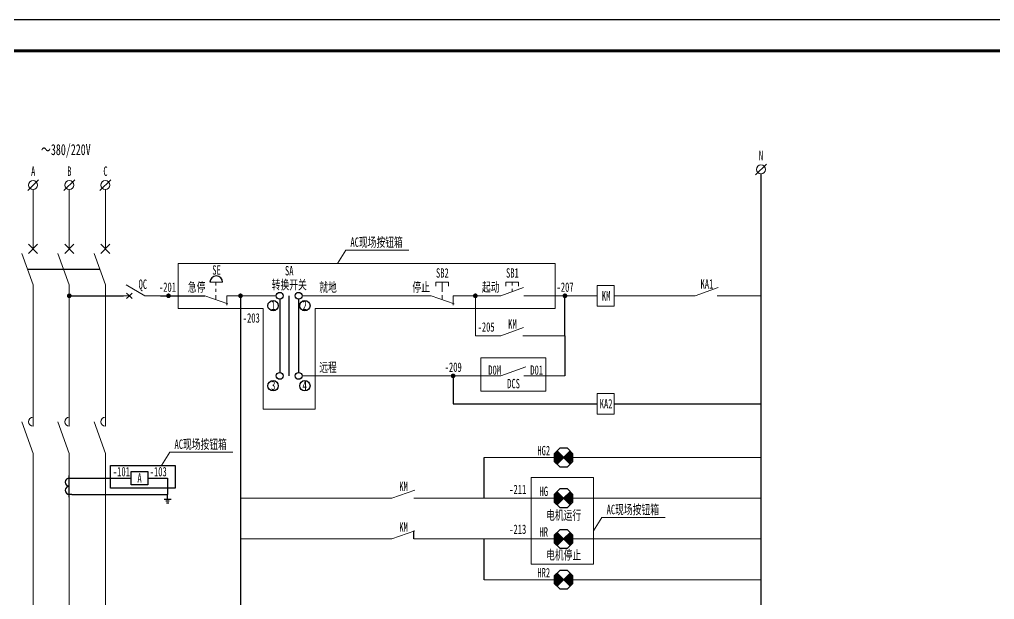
# Model space of a CAD drawing. Header units: millimetres. Extents: x -24326 to 675674, y 148048 to 606396.
# Drawn here: x 101953 to 133110, y 190529 to 209048 of the extents above; entities that cross this region are included whole.
import ezdxf
from ezdxf.enums import TextEntityAlignment as Align

# ---------------------------------------------------------------- set-up
doc = ezdxf.new("R2010")
doc.units = ezdxf.units.MM
doc.linetypes.add('常规', pattern=[20, 10, 0, 10])
doc.linetypes.add('接地线', pattern=[1460, 500, 500, -200, 60, -200])
doc.layers.add('1轮廓实线层', color=3, linetype='Continuous', lineweight=5)
doc.layers.add('_0', color=7, linetype='Continuous', lineweight=25)
for name, color, linetype in [('BORDER', 7, 'Continuous'), ('D1', 4, 'Continuous'), ('MX', 3, 'Continuous'), ('TEXT', 4, 'Continuous'), ('动力平面导线层', 3, '常规'), ('图框', 7, 'Continuous'), ('标注-照明', 7, 'Continuous'), ('照明平面导线层', 3, 'Continuous'), ('照明平面设备层', 1, 'Continuous'), ('电气-接地设计-接地线', 3, '接地线'), ('表格图框层', 7, 'Continuous')]:
    doc.layers.add(name, color=color, linetype=linetype)
doc.styles.add('标准', font='NSimSun.ttf', dxfattribs={"width": 0.667})

# ---------------------------------------------------------------- blocks, each defined once
blk = doc.blocks.new('*U57')
at = {"layer": '1轮廓实线层'}
for p, q in [((0, 15), (0, 10)), ((0, 5), (-3.5, 11.06)), ((0, 10), (-0.88, 10.88)), ((0, 10), (-0.88, 9.12)), ((0, 10), (0.88, 10.88)), ((0, 10), (0.88, 9.12)), ((0, 5), (0, 0))]:
    blk.add_line(p, q, dxfattribs=at)

msp = doc.modelspace()

# ---------------------------------------------------------------- hatches: boundary and pattern name
at = {"linetype": 'ByBlock', "lineweight": 25}
h = msp.add_hatch(dxfattribs=at)
h.set_pattern_fill('ANSI31', color=3, scale=184.8, style=0)
h.set_pattern_definition([(45, (-445063.01, 197256.602), (-16.3341666, 16.3341666), [])])
h.paths.add_polyline_path([(119339.35089, 195061.6402), (119130.44721, 195270.89104, 0.1991281417), (119043.67089, 195061.6402, 0.1986966109), (119130.10005, 194852.73652)])
h.paths.add_polyline_path([(119548.60173, 195270.54388), (119339.35089, 195061.6402), (119548.25458, 194852.38936, 0.1991281417), (119635.03089, 195061.6402, 0.1986966109)])
h = msp.add_hatch(dxfattribs=at)
h.set_pattern_fill('ANSI31', color=3, scale=184.8, style=0)
h.set_pattern_definition([(45, (-445063.01, 195956.602), (-16.3341666, 16.3341666), [])])
h.paths.add_polyline_path([(119339.35089, 193761.6402), (119130.44721, 193970.89104, 0.1991281417), (119043.67089, 193761.6402, 0.1986966109), (119130.10005, 193552.73652)])
h.paths.add_polyline_path([(119548.60173, 193970.54388), (119339.35089, 193761.6402), (119548.25458, 193552.38936, 0.1991281417), (119635.03089, 193761.6402, 0.1986966109)])
h = msp.add_hatch(dxfattribs=at)
h.set_pattern_fill('ANSI31', color=1, scale=184.8, style=0)
h.set_pattern_definition([(45, (-445063.01, 194656.602), (-16.3341666, 16.3341666), [])])
h.paths.add_polyline_path([(119339.35089, 192461.6402), (119130.44721, 192670.89104, 0.1991281417), (119043.67089, 192461.6402, 0.1986966109), (119130.10005, 192252.73652)])
h.paths.add_polyline_path([(119548.60173, 192670.54388), (119339.35089, 192461.6402), (119548.25458, 192252.38936, 0.1991281417), (119635.03089, 192461.6402, 0.1986966109)])
h = msp.add_hatch(dxfattribs=at)
h.set_pattern_fill('ANSI31', color=1, scale=184.8, style=0)
h.set_pattern_definition([(45, (-445063.01, 193356.602), (-16.3341666, 16.3341666), [])])
h.paths.add_polyline_path([(119339.35089, 191161.6402), (119130.44721, 191370.89104, 0.1991281417), (119043.67089, 191161.6402, 0.1986966109), (119130.10005, 190952.73652)])
h.paths.add_polyline_path([(119548.60173, 191370.54388), (119339.35089, 191161.6402), (119548.25458, 190952.38936, 0.1991281417), (119635.03089, 191161.6402, 0.1986966109)])

# ---------------------------------------------------------------- linework, layer by layer
at = {"color": 0, "linetype": 'ByBlock', "lineweight": 20}
for p, q in [((123546.46048, 200226.18939), (120952.55769, 200226.18939)), ((125645.68653, 200226.18939), (124248.20173, 200226.18939))]:
    msp.add_line(p, q, dxfattribs=at)
at = {"color": 3, "linetype": 'ByBlock', "lineweight": 25}
for p, q in [((119548.60173, 195270.54388), (119130.10005, 194852.73652)), ((119548.25458, 194852.38936), (119130.44721, 195270.89104)), ((119548.60173, 193970.54388), (119130.10005, 193552.73652)), ((119548.25458, 193552.38936), (119130.44721, 193970.89104))]:
    msp.add_line(p, q, dxfattribs=at)
at = {"color": 1, "linetype": 'ByBlock', "lineweight": 25}
for p, q in [((119548.60173, 192670.54388), (119130.10005, 192252.73652)), ((119548.25458, 192252.38936), (119130.44721, 192670.89104)), ((119548.60173, 191370.54388), (119130.10005, 190952.73652)), ((119548.25458, 190952.38936), (119130.44721, 191370.89104))]:
    msp.add_line(p, q, dxfattribs=at)
at = {"color": 7, "linetype": 'ByBlock', "lineweight": 20, "const_width": 75}
for points in [[(103506.03911, 200226.18939, 1), (103581.03911, 200226.18939, 1)], [(106676.62341, 200226.18939, 1), (106751.62341, 200226.18939, 1)], [(108977.45512, 200226.18296, 1), (109052.45512, 200226.18296, 1)], [(116482.48961, 200226.18939, 1), (116557.48961, 200226.18939, 1)], [(119346.16561, 200226.18939, 1), (119421.16561, 200226.18939, 1)], [(115771.85126, 197669.94101, 1), (115846.85126, 197669.94101, 1)]]:
    msp.add_lwpolyline(points, format="xyb", close=True, dxfattribs=at)
at = {"color": 3, "linetype": 'ByBlock', "lineweight": 25}
for points in [[(119216.87623, 195357.3202), (119043.67089, 195184.11486), (119043.67089, 194939.16553), (119216.87623, 194765.9602), (119461.82556, 194765.9602), (119635.03089, 194939.16553), (119635.03089, 195184.11486), (119461.82556, 195357.3202)], [(119216.87623, 194057.3202), (119043.67089, 193884.11486), (119043.67089, 193639.16553), (119216.87623, 193465.9602), (119461.82556, 193465.9602), (119635.03089, 193639.16553), (119635.03089, 193884.11486), (119461.82556, 194057.3202)]]:
    msp.add_lwpolyline(points, close=True, dxfattribs=at)
at = {"color": 1, "linetype": 'ByBlock', "lineweight": 25}
for points in [[(119216.87623, 192757.3202), (119043.67089, 192584.11486), (119043.67089, 192339.16553), (119216.87623, 192165.9602), (119461.82556, 192165.9602), (119635.03089, 192339.16553), (119635.03089, 192584.11486), (119461.82556, 192757.3202)], [(119216.87623, 191457.3202), (119043.67089, 191284.11486), (119043.67089, 191039.16553), (119216.87623, 190865.9602), (119461.82556, 190865.9602), (119635.03089, 191039.16553), (119635.03089, 191284.11486), (119461.82556, 191457.3202)]]:
    msp.add_lwpolyline(points, close=True, dxfattribs=at)
at = {"layer": '_0', "color": 0, "linetype": 'ByBlock', "ltscale": 500}
msp.add_line((102208.22576, 201076.31454), (104517.95696, 201076.31454), dxfattribs=at)
at = {"layer": '_0', "color": 0, "linetype": 'ByBlock', "lineweight": -3}
for p, q in [((103543.53909, 193797.9728), (103543.53911, 194491.30614)), ((103543.53911, 194404.63947), (103630.20578, 194404.63947)), ((103630.20576, 193884.63947), (103543.5391, 193884.63947))]:
    msp.add_line(p, q, dxfattribs=at)
at = {"layer": '_0', "color": 0, "linetype": 'ByBlock'}
for p, q in [((103630.20578, 194404.63947), (105524.45553, 194404.63947)), ((106056.14807, 194404.63947), (106683.77151, 194404.63947)), ((106683.77151, 194404.63947), (106683.77151, 193884.63947)), ((103630.20576, 193884.63947), (106683.77151, 193884.63947)), ((106683.77151, 193734.63947), (106683.77151, 193884.63947)), ((106571.27151, 193734.63947), (106796.27151, 193734.63947)), ((106629.31185, 193674.63947), (106739.71231, 193674.63947)), ((106646.87028, 193613.72743), (106720.95988, 193613.72743))]:
    msp.add_line(p, q, dxfattribs=at)
at = {"layer": '_0', "color": 0, "linetype": 'ByBlock', "lineweight": -3}
for centre in [(103543.5391, 194014.63947), (103543.53911, 194274.63947)]:
    msp.add_arc(centre, 130, 89.999998399, 269.999998399, dxfattribs=at)
at = {"layer": 'BORDER', "linetype": 'ByBlock'}
msp.add_lwpolyline([(105524.45553, 194620.11622), (106056.14807, 194620.11622), (106056.14807, 194189.16271), (105524.45553, 194189.16271)], close=True, dxfattribs=at)
at = {"layer": 'D1', "color": 1, "linetype": 'ByBlock'}
msp.add_arc((108240.87457, 200657.80519), 200.52575, 0, 180, dxfattribs=at)
at = {"layer": 'MX', "color": 7, "linetype": 'ByBlock', "lineweight": 20}
for p, q in [((125472.41127, 204087.27793), (125818.87095, 204433.73761)), ((102215.44759, 203587.27793), (102561.90727, 203933.73761)), ((103370.31319, 203587.27793), (103716.77287, 203933.73761)), ((104525.17879, 203587.27793), (104871.63847, 203933.73761)), ((102388.67351, 203616.14638), (102388.67351, 201725.92644)), ((103543.53911, 203616.14638), (103543.53911, 201725.92644)), ((104698.40471, 203616.14638), (104698.40471, 201725.92644)), ((102388.67351, 200571.06084), (102027.77801, 201581.56824)), ((102533.03171, 201870.28464), (102244.31531, 201581.56824)), ((102533.03171, 201581.56824), (102244.31531, 201870.28464)), ((103543.53911, 200571.06084), (103182.64361, 201581.56824)), ((103687.89731, 201870.28464), (103399.18091, 201581.56824)), ((103687.89731, 201581.56824), (103399.18091, 201870.28464)), ((104698.40471, 200571.06084), (104337.50921, 201581.56824)), ((104842.76291, 201870.28464), (104554.04651, 201581.56824)), ((104842.76291, 201581.56824), (104554.04651, 201870.28464)), ((102388.67351, 196058.4296), (102388.67351, 200581.19495)), ((103543.53911, 196058.4296), (103543.53911, 200581.19495)), ((104698.40471, 196058.4296), (104698.40471, 200581.19495)), ((102388.67351, 195192.2804), (102027.77801, 196202.7878)), ((103543.53911, 195192.2804), (103182.64361, 196202.7878)), ((104698.40471, 195192.2804), (104337.50921, 196202.7878)), ((102388.67351, 195192.2804), (102388.67351, 184578.7775)), ((103543.53911, 195192.2804), (103543.53911, 184032.93308)), ((104698.40471, 195192.2804), (104698.40471, 184578.7775))]:
    msp.add_line(p, q, dxfattribs=at)
for centre in [(125645.63719, 204260.50434), (102388.67743, 203760.50434), (103543.54107, 203760.50434), (104698.40471, 203760.50434)]:
    msp.add_circle(centre, 144.35795, dxfattribs=at)
for centre in [(102388.67351, 196202.7878), (103543.53911, 196202.7878), (104698.40471, 196202.7878)]:
    msp.add_arc(centre, 144.3582, 89.999997225, 269.99999445, dxfattribs=at)
at = {"layer": 'TEXT', "color": 7, "linetype": 'ByBlock', "ltscale": 100}
for centre in [(110269.61895, 200226.18939), (110873.10645, 200226.18939)]:
    msp.add_circle(centre, 109.725, dxfattribs=at)
at = {"layer": '动力平面导线层', "color": 0}
for p, q in [((125645.64111, 204116.14638), (125645.64111, 188561.6402)), ((109014.95263, 200226.18939), (109014.95263, 187010.66203)), ((116799.17533, 193761.6402), (116799.17533, 195061.6402)), ((116799.17533, 191161.6402), (116799.17533, 192461.6402))]:
    msp.add_line(p, q, dxfattribs=at)
at = {"layer": '动力平面导线层', "color": 0, "linetype": 'ByBlock'}
for p, q in [((106463.62591, 200226.18939), (107875.3175, 200226.18939)), ((119383.66561, 198948.0652), (119383.66561, 197669.94101)), ((115809.35126, 197669.94101), (115809.35126, 196778.36734)), ((115809.35126, 196778.36734), (120416.81021, 196778.36734))]:
    msp.add_line(p, q, dxfattribs=at)
at = {"layer": '动力平面导线层', "color": 6, "linetype": 'ByBlock'}
msp.add_lwpolyline([(104866.56103, 194808.31456), (106922.48729, 194808.31456), (106922.48729, 194087.2899), (104866.56103, 194087.2899)], close=True, dxfattribs=at)
at = {"layer": '图框', "linetype": 'Continuous', "lineweight": 100, "const_width": 100}
msp.add_lwpolyline([(98473.59742, 168047.80554), (154373.59742, 168047.80554), (154373.59742, 208047.80554), (98473.59742, 208047.80554)], close=True, dxfattribs=at)
at = {"layer": '标注-照明', "linetype": 'ByBlock', "lineweight": 25, "ltscale": 100}
for p, q in [((103543.53911, 200226.18939), (105277.69038, 200226.18939)), ((110269.61895, 200116.46439), (110269.61895, 197779.66601)), ((110873.10645, 200116.46439), (110873.10645, 197779.66601)), ((114554.67978, 192461.6402), (114554.67978, 192723.07227))]:
    msp.add_line(p, q, dxfattribs=at)
at = {"layer": '标注-照明', "color": 0, "linetype": 'ByBlock', "lineweight": 25, "ltscale": 100}
msp.add_line((110571.57319, 197669.94101), (110571.57319, 200226.18939), dxfattribs=at)
at = {"layer": '标注-照明', "linetype": 'ByBlock', "lineweight": 25, "ltscale": 100}
for centre, radius in [((110056.32328, 199910.83764), 164.79793), ((111072.56434, 199910.83764), 164.79793), ((110269.61895, 197669.94101), 109.725), ((110873.10645, 197669.94101), 109.725), ((110056.32328, 197354.58926), 164.79793), ((111072.56434, 197354.58926), 164.79793)]:
    msp.add_circle(centre, radius, dxfattribs=at)
at = {"layer": '照明平面导线层', "color": 6, "linetype": 'ByBlock', "lineweight": 20}
for p, q in [((112378.24919, 201687.14535), (112113.36893, 201259.51834)), ((112378.24919, 201687.14535), (114396.88777, 201687.14535)), ((107028.09609, 201259.51834), (119068.77061, 201259.51834)), ((107028.09609, 201259.51834), (107028.09609, 199824.68806)), ((119068.77061, 201259.51834), (119068.77061, 199824.68806)), ((109736.8609, 199824.68806), (107028.09609, 199824.68806)), ((119068.77061, 199824.68806), (111403.80987, 199824.68806)), ((106756.40009, 195235.94158), (106491.51982, 194808.31456)), ((106756.40009, 195235.94158), (108775.03867, 195235.94158)), ((118304.96362, 194425.05708), (120300.94229, 194425.05708)), ((118305.8662, 191652.5655), (118305.8662, 194425.05708)), ((120300.94229, 191652.5655), (120300.94229, 194425.05708)), ((120565.82255, 193150.90646), (120300.94229, 192723.27944)), ((120565.82255, 193150.90646), (122584.46113, 193150.90646)), ((118304.96362, 191652.5655), (120300.94229, 191652.5655))]:
    msp.add_line(p, q, dxfattribs=at)
at = {"layer": '照明平面导线层', "color": 1, "linetype": 'ByBlock', "lineweight": 20}
msp.add_line((108441.37207, 200657.80519), (108040.37707, 200657.80519), dxfattribs=at)
at = {"layer": '照明平面导线层', "color": 0, "linetype": 'ByBlock', "lineweight": 20}
for p, q in [((108226.18813, 200557.55644), (108226.18813, 200657.80519)), ((115458.48063, 200457.30769), (115458.48063, 200657.80519)), ((117696.53675, 200557.55644), (117696.53675, 200657.80519)), ((108226.18813, 200351.50033), (108226.18813, 200451.74908)), ((115458.48063, 200351.50033), (115458.48063, 200451.74908)), ((117330.97968, 200226.18939), (118062.09382, 200487.62146)), ((117696.53675, 200356.90543), (117696.53675, 200452.09851)), ((123546.46048, 200226.18939), (124277.57462, 200487.62146)), ((107875.3175, 200226.18939), (108606.43164, 199964.75732)), ((108226.18813, 200100.72494), (108226.18813, 200251.25158)), ((108577.05875, 200226.18939), (110159.89395, 200226.18939)), ((108577.05875, 200226.18939), (108577.05875, 199924.96969)), ((115107.61001, 200226.18939), (110982.83145, 200226.18939)), ((115107.61001, 200226.18939), (115838.72414, 199964.75732)), ((115458.48063, 200100.72494), (115458.48063, 200251.25158)), ((117330.97968, 200226.18939), (115809.35126, 200226.18939)), ((115809.35126, 200226.18939), (115809.35126, 199924.96969)), ((116519.98961, 200226.18939), (116519.98961, 198948.0652)), ((118073.67916, 200226.18939), (120416.81021, 200226.18939)), ((117330.97968, 198948.0652), (118062.09382, 199209.49727)), ((117330.97968, 198948.0652), (116519.98961, 198948.0652)), ((118032.72093, 198948.0652), (119383.66561, 198948.0652)), ((110982.83145, 197669.94101), (111770.22122, 197669.94101)), ((111770.22122, 197669.94101), (117330.97968, 197669.94101)), ((118073.67916, 197669.94101), (119383.66561, 197669.94101)), ((116799.17533, 195061.6402), (119043.67089, 195061.6402)), ((119635.03089, 195061.6402), (125645.70122, 195061.6402)), ((113852.93853, 193761.6402), (114584.05266, 194023.07227)), ((109014.945, 193761.6402), (113852.93853, 193761.6402)), ((114554.67978, 193761.6402), (119043.67089, 193761.6402)), ((119635.03089, 193761.6402), (125645.76354, 193761.6402)), ((113852.93853, 192461.6402), (114584.05266, 192723.07227)), ((109014.95263, 192461.6402), (113852.93853, 192461.6402)), ((114554.67978, 192461.6402), (119043.67089, 192461.6402)), ((119635.03089, 192461.6402), (125645.64111, 192461.6402)), ((116799.17533, 191161.6402), (119043.67089, 191161.6402)), ((119635.03089, 191161.6402), (125645.78418, 191161.6402))]:
    msp.add_line(p, q, dxfattribs=at)
at = {"layer": '照明平面导线层', "color": 7, "linetype": 'ByBlock', "lineweight": 20}
msp.add_line((117330.97968, 197669.94101), (118135.20523, 197957.51629), dxfattribs=at)
at = {"layer": '照明平面导线层', "color": 0, "linetype": 'ByBlock', "lineweight": 20}
for points in [[(115658.97813, 200537.50669), (115658.97813, 200657.80519), (115257.98313, 200657.80519), (115257.98313, 200537.50669)], [(117897.03425, 200537.50669), (117897.03425, 200657.80519), (117496.03925, 200657.80519), (117496.03925, 200537.50669)]]:
    msp.add_lwpolyline(points, dxfattribs=at)
for points in [[(120416.81021, 200556.96274), (120952.55769, 200556.96274), (120952.55769, 199895.41605), (120416.81021, 199895.41605)], [(120416.81021, 197109.14069), (120952.55769, 197109.14069), (120952.55769, 196447.594), (120416.81021, 196447.594)]]:
    msp.add_lwpolyline(points, close=True, dxfattribs=at)
at = {"layer": '照明平面设备层', "color": 0, "lineweight": -3, "ltscale": 100}
msp.add_lwpolyline([(95973.59742, 209047.80554), (155373.59742, 209047.80554), (155373.59742, 167047.80554), (95973.59742, 167047.80554)], close=True, dxfattribs=at)
at = {"layer": '电气-接地设计-接地线', "color": 0, "linetype": 'ByBlock', "lineweight": -3}
for p, q in [((119383.66561, 198948.0652), (119383.66561, 200226.18939)), ((120952.55769, 196778.36734), (125645.74032, 196778.36734))]:
    msp.add_line(p, q, dxfattribs=at)
at = {"layer": '表格图框层', "color": 6, "linetype": 'ByBlock', "lineweight": 20, "ltscale": 50}
for p, q in [((109736.8609, 196601.09502), (109736.8609, 199824.68806)), ((111403.80987, 199824.68806), (111403.80987, 196601.09502)), ((111403.80987, 196601.09502), (109736.8609, 196601.09502))]:
    msp.add_line(p, q, dxfattribs=at)
at = {"layer": '表格图框层', "color": 4, "linetype": 'ByBlock', "lineweight": 20, "ltscale": 50}
for p, q in [((116696.36862, 198248.94863), (118769.8163, 198248.94863)), ((116696.36862, 198248.94863), (116696.36862, 197185.59473)), ((118769.8163, 198248.94863), (118769.8163, 197185.59473)), ((116696.36862, 197185.59473), (118769.8163, 197185.59473))]:
    msp.add_line(p, q, dxfattribs=at)

# ---------------------------------------------------------------- block references
at = {"layer": '_0', "color": 3, "linetype": 'ByBlock', "xscale": -100, "yscale": 100, "zscale": 100, "rotation": 90}
msp.add_blockref('*U57', (106463.62591, 200226.18939), dxfattribs=at)

# ---------------------------------------------------------------- texts
at = {"layer": 'TEXT', "color": 7, "linetype": 'ByBlock', "ltscale": 100, "style": '标准', "width": 0.667}
for s, height, p in [('～380/220V', 350, (103432.8634, 204719.11256)), ('N', 300, (125648.02067, 204555.08857)), ('A', 300, (102391.05699, 204055.08857)), ('B', 300, (103545.92259, 204055.08857)), ('C', 300, (104700.78819, 204055.08857)), ('SE', 300, (108249.04696, 200899.46872)), ('SA', 300, (110572.53721, 200877.71239)), ('SB2', 300, (115466.65302, 200806.46454)), ('SB1', 300, (117704.70914, 200806.46454)), ('QC', 300, (105894.99229, 200446.43258)), ('转换开关', 300, (110572.53721, 200428.6718)), ('就地', 300, (111813.26765, 200352.22365)), ('停止', 300, (114789.15472, 200356.90283)), ('起动', 300, (117012.5244, 200356.90283)), ('KA1', 300, (123920.18994, 200455.4404)), ('KM', 300, (120698.22053, 200075.75589)), ('1', 300, (110062.08152, 199771.57213)), ('2', 300, (111067.13143, 199771.57213)), ('KM', 300, (117704.70914, 199177.31621)), ('远程', 300, (111813.26765, 197795.97527)), ('D0M', 300, (117136.50171, 197705.50594)), ('D01', 300, (118480.28253, 197705.50594)), ('3', 300, (110062.08152, 197215.32375)), ('4', 300, (111067.13143, 197215.32375)), ('KA2', 300, (120698.22053, 196627.93384)), ('HG2', 300, (118706.16145, 195133.77797)), ('KM', 300, (114226.66799, 193990.8912)), ('HG', 300, (118706.16145, 193833.77797)), ('电机运行', 300, (119342.36389, 193073.14993)), ('KM', 300, (114226.66799, 192690.8912)), ('HR', 300, (118706.16145, 192533.77797)), ('电机停止', 300, (119342.36389, 191803.61541)), ('HR2', 300, (118706.16145, 191233.77797))]:
    msp.add_text(s, height=height, dxfattribs=at).set_placement(p, align=Align.CENTER)
at = {"layer": 'TEXT', "color": 6, "linetype": 'ByBlock', "ltscale": 100, "style": '标准', "width": 0.667}
for p in [(113364.36282, 201788.60038), (107742.51372, 195337.3966), (121551.93618, 193252.36148)]:
    msp.add_text('AC现场按钮箱', height=300, dxfattribs=at).set_placement(p, align=Align.CENTER)
at = {"layer": 'TEXT', "color": 2, "linetype": 'ByBlock', "ltscale": 100, "style": '标准', "width": 0.667}
for s, p in [('-201', (106681.90822, 200352.66559)), ('-207', (119387.30918, 200352.66559)), ('-203', (109360.08148, 199368.51623)), ('-205', (116863.97718, 199079.79219)), ('-209', (115812.99483, 197796.41721)), ('-101', (105209.85007, 194461.29772)), ('-103', (106386.70745, 194461.29772)), ('-211', (117874.89412, 193893.36719)), ('-213', (117874.89412, 192621.77892))]:
    msp.add_text(s, height=300, dxfattribs=at).set_placement(p, align=Align.CENTER)
at = {"layer": 'TEXT', "color": 1, "linetype": 'ByBlock', "ltscale": 100, "style": '标准', "width": 0.667}
msp.add_text('急停', height=300, dxfattribs=at).set_placement((107614.00678, 200356.90283), align=Align.CENTER)
at = {"layer": 'TEXT', "color": 4, "linetype": 'ByBlock', "ltscale": 100, "style": '标准', "width": 0.667}
msp.add_text('DCS', height=300, dxfattribs=at).set_placement((117741.26485, 197272.79904), align=Align.CENTER)
at = {"layer": 'TEXT', "color": 7, "linetype": 'ByBlock', "ltscale": 100, "style": '标准', "width": 0.667}
msp.add_text('A', height=300, dxfattribs=at).set_placement((105721.54491, 194259.86581))

doc.saveas('drawing.dxf')
